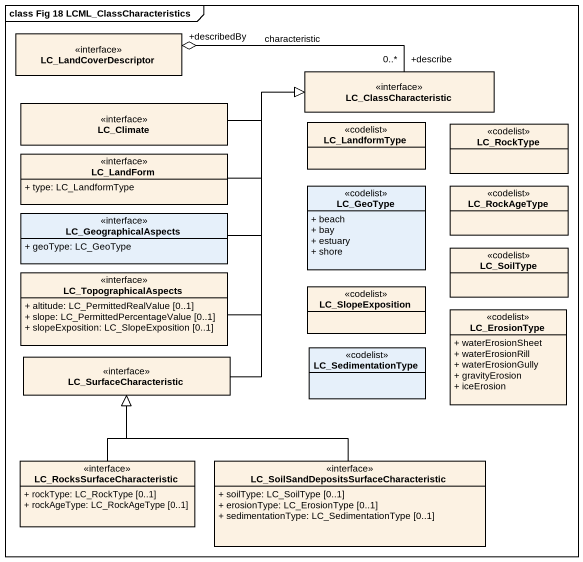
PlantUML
@startuml
mainframe class Fig 18 LCML_ClassCharacteristics
hide circle
hide empty members
skinparam classAttributeIconSize 0
class LC_LandCoverDescriptor <<interface>> #FCF2E3
class LC_Climate <<interface>> #FCF2E3
class LC_ClassCharacteristic <<interface>> #FCF2E3
class LC_LandformType <<codelist>> #FCF2E3
class LC_RockType <<codelist>> #FCF2E3
class LC_LandForm <<interface>> #FCF2E3 {
  + type: LC_LandformType
}
class LC_GeographicalAspects <<interface>> {
  + geoType: LC_GeoType
}
class LC_GeoType <<codelist>> {
  + beach
  + bay
  + estuary
  + shore
}
class LC_RockAgeType <<codelist>> #FCF2E3
class LC_SoilType <<codelist>> #FCF2E3
class LC_TopographicalAspects <<interface>> #FCF2E3 {
  + altitude: LC_PermittedRealValue [0..1]
  + slope: LC_PermittedPercentageValue [0..1]
  + slopeExposition: LC_SlopeExposition [0..1]
}
class LC_SlopeExposition <<codelist>> #FCF2E3
class LC_ErosionType <<codelist>> #FCF2E3 {
  + waterErosionSheet
  + waterErosionRill
  + waterErosionGully
  + gravityErosion
  + iceErosion
}
class LC_SurfaceCharacteristic <<interface>> #FCF2E3
class LC_SedimentationType <<codelist>>
class "LC_RocksSurfaceCharacteristic" as LC_RocksSurfaceCharacteristi <<interface>> #FCF2E3 {
  + rockType: LC_RockType [0..1]
  + rockAgeType: LC_RockAgeType [0..1]
}
class "LC_SoilSandDepositsSurfaceCharacteristic" as LC_SoilSandDepositsSurfaceCh <<interface>> #FCF2E3 {
  + soilType: LC_SoilType [0..1]
  + erosionType: LC_ErosionType [0..1]
  + sedimentationType: LC_SedimentationType [0..1]
}
LC_Climate -right-|> LC_ClassCharacteristic
LC_ClassCharacteristic "+describe\n0..*" -left-o "+describedBy" LC_LandCoverDescriptor : characteristic
LC_LandForm -right-|> LC_ClassCharacteristic
LC_GeographicalAspects -right-|> LC_ClassCharacteristic
LC_TopographicalAspects -up-|> LC_ClassCharacteristic
LC_SurfaceCharacteristic -up-|> LC_ClassCharacteristic
LC_RocksSurfaceCharacteristi -up-|> LC_SurfaceCharacteristic
LC_SoilSandDepositsSurfaceCh -left-|> LC_SurfaceCharacteristic
@enduml
